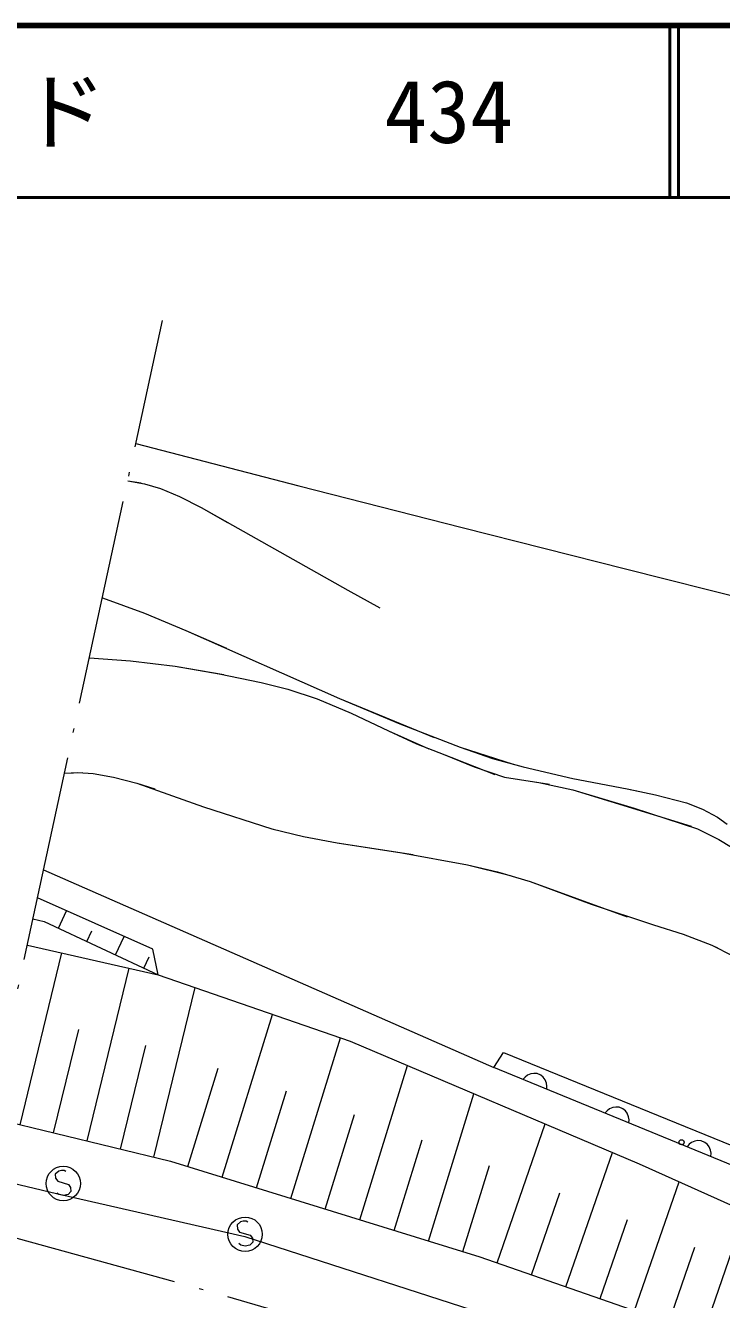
# Model space of a CAD drawing. Units: millimetres, scale not verified. Extents: x 10000 to 170000, y 5000 to 95000.
# Drawn here: x 20067 to 30187, y 76479 to 95000 of the extents above; entities that cross this region are included whole.
import ezdxf
from ezdxf.enums import TextEntityAlignment as Align

# ---------------------------------------------------------------- set-up
doc = ezdxf.new("R2010")
doc.units = ezdxf.units.MM
doc.header["$LTSCALE"] = 250
doc.linetypes.add('LONG_DASHED_DOTTED', pattern=[15.25, 12, -1.5, 0.25, -1.5])
for name, color, linetype, lineweight in [('M-BGD', 7, 'Continuous', 13), ('M-BMK', 2, 'LONG_DASHED_DOTTED', 13), ('M-BMK-LINE', 2, 'LONG_DASHED_DOTTED', 13), ('M-STR-HTXT', 7, 'Continuous', 13), ('M-TTL', 2, 'Continuous', 140), ('M-TTL-LINE', 7, 'Continuous', 50), ('M-TTL-TXT', 7, 'Continuous', 50)]:
    doc.layers.add(name, color=color, linetype=linetype, lineweight=lineweight)
doc.styles.add('ＭＳ ゴシック', font='')
doc.styles.get('ＭＳ ゴシック').set_extended_font_data('MS Gothic')

msp = doc.modelspace()

# ---------------------------------------------------------------- linework, layer by layer
at = {"layer": 'M-BGD'}
for p, q in [((21553, 88381), (21747.2, 88349.2)), ((21553, 88381), (21795.4, 88338.4)), ((21553, 88381), (21795.4, 88338.4)), ((21795.4, 88338.4), (22032.3, 88268.3)), ((21795.4, 88338.4), (22032.3, 88268.3)), ((22032.3, 88268.3), (22308.6, 88154.5)), ((22032.3, 88268.3), (22308.6, 88154.5)), ((22308.6, 88154.5), (22622.9, 87993.3)), ((22308.6, 88154.5), (22622.9, 87993.3)), ((22622.9, 87993.3), (23005.5, 87773.2)), ((22622.9, 87993.3), (24751.6, 86789.4)), ((21185.1, 86679.3), (21796, 86455.6)), ((21185.1, 86679.3), (21796, 86455.6)), ((24751.6, 86789.4), (25216.6, 86534.1)), ((21796, 86455.6), (22399, 86207.1)), ((21796, 86455.6), (22399, 86207.1)), ((22399, 86207.1), (22987.5, 85947.9)), ((22399, 86207.1), (24633.8, 85215.1)), ((20997.1, 85809.3), (21595.6, 85762.5)), ((20997.1, 85809.3), (21595.6, 85762.5)), ((21595.6, 85762.5), (22241.4, 85684.2)), ((21595.6, 85762.5), (22241.4, 85684.2)), ((22241.4, 85684.2), (22952.3, 85564.2)), ((22241.4, 85684.2), (22883.6, 85577.3)), ((22241.4, 85684.2), (22883.6, 85577.3)), ((22883.6, 85577.3), (23492.5, 85450.8)), ((22883.6, 85577.3), (23492.5, 85450.8)), ((23492.5, 85450.8), (23880.2, 85350.2)), ((23492.5, 85450.8), (23880.2, 85350.2)), ((23880.2, 85350.2), (24307.2, 85210.9)), ((23880.2, 85350.2), (24307.2, 85210.9)), ((24307.2, 85210.9), (24800.7, 85002.2)), ((24307.2, 85210.9), (24341.3, 85198.2)), ((24307.2, 85210.9), (24800.7, 85002.2)), ((24307.2, 85210.9), (24800.7, 85002.2)), ((24633.8, 85215.1), (25508.6, 84848)), ((24633.8, 85215.1), (26010.8, 84650.7)), ((24800.7, 85002.2), (25343, 84743.9)), ((24800.7, 85002.2), (25343, 84743.9)), ((24800.7, 85002.2), (25343, 84743.9)), ((25508.6, 84848), (26385, 84507.3)), ((25343, 84743.9), (25931.9, 84483.6)), ((25343, 84743.9), (25752.8, 84557.2)), ((25343, 84743.9), (25752.8, 84557.2)), ((25752.8, 84557.2), (26166.4, 84397.1)), ((25752.8, 84557.2), (26166.4, 84397.1)), ((26385, 84507.3), (27159.8, 84260.7)), ((26385, 84507.3), (26858.6, 84346.4)), ((26166.4, 84397.1), (26591.1, 84222.4)), ((26166.4, 84397.1), (26314.4, 84341)), ((26166.4, 84397.1), (26889.5, 84110.3)), ((26166.4, 84397.1), (26591.1, 84222.4)), ((26858.6, 84346.4), (27303.1, 84221.7)), ((20634, 84129.9), (20828.8, 84140.4)), ((20634, 84129.9), (20828.8, 84140.4)), ((20634, 84129.9), (20899.3, 84139.2)), ((20828.8, 84140.4), (21049.8, 84125.3)), ((20828.8, 84140.4), (21049.8, 84125.3)), ((21049.8, 84125.3), (21345.7, 84074)), ((21049.8, 84125.3), (21345.7, 84074)), ((26591.1, 84222.4), (27033.9, 84073.4)), ((26591.1, 84222.4), (27033.9, 84073.4)), ((27303.1, 84221.7), (28025.8, 84055.5)), ((27303.1, 84221.7), (28025.8, 84055.5)), ((21345.7, 84074), (21684.6, 83984.4)), ((21345.7, 84074), (21684.6, 83984.4)), ((21684.6, 83984.4), (22656.1, 83643.5)), ((21684.6, 83984.4), (21945.7, 83900.9)), ((21684.6, 83984.4), (22656.1, 83643.5)), ((27033.9, 84073.4), (27685.1, 83969)), ((27033.9, 84073.4), (27528.5, 83994.4)), ((27528.5, 83994.4), (28024.9, 83887.4)), ((28025.8, 84055.5), (28815.5, 83901.6)), ((28025.8, 84055.5), (28815.5, 83901.6)), ((28815.5, 83901.6), (29025.6, 83860.3)), ((28815.5, 83901.6), (29228.4, 83818.3)), ((28815.5, 83901.6), (29228.4, 83818.3)), ((28815.5, 83901.6), (29228.4, 83818.3)), ((28024.9, 83887.4), (28626.8, 83705.6)), ((28024.9, 83887.4), (29746, 83361.6)), ((28024.9, 83887.4), (28917.2, 83624.4)), ((29228.4, 83818.3), (29676, 83699.6)), ((29228.4, 83818.3), (29676, 83699.6)), ((29228.4, 83818.3), (29676, 83699.6)), ((22656.1, 83643.5), (23650.7, 83323.7)), ((22656.1, 83643.5), (23650.7, 83323.7)), ((28917.2, 83624.4), (29837, 83322)), ((29676, 83699.6), (29910.2, 83608.6)), ((29676, 83699.6), (29910.2, 83608.6)), ((29676, 83699.6), (29910.2, 83608.6)), ((29910.2, 83608.6), (30126.9, 83491.7)), ((29910.2, 83608.6), (30126.9, 83491.7)), ((29910.2, 83608.6), (30126.9, 83491.7)), ((30126.9, 83491.7), (30268.1, 83388.7)), ((30126.9, 83491.7), (30268.1, 83388.7)), ((30126.9, 83491.7), (30268.1, 83388.7)), ((23650.7, 83323.7), (24108.3, 83210.4)), ((23650.7, 83323.7), (24108.3, 83210.4)), ((23650.7, 83323.7), (23672.8, 83317.9)), ((24108.3, 83210.4), (24599.1, 83117.1)), ((24108.3, 83210.4), (24599.1, 83117.1)), ((29837, 83322), (30148.2, 83164.8)), ((30148.2, 83164.8), (30493.2, 82960.1)), ((24599.1, 83117.1), (25705.6, 82946.2)), ((24599.1, 83117.1), (25540.6, 82972.2)), ((25540.6, 82972.2), (26493.6, 82799.9)), ((26493.6, 82799.9), (27117.7, 82645.4)), ((26493.6, 82799.9), (26931.2, 82696.4)), ((20330.4, 82725.9), (26876.1, 79850)), ((26931.2, 82696.4), (27402.8, 82555.6)), ((27402.8, 82555.6), (28812.8, 82043.8)), ((27402.8, 82555.6), (28293.8, 82227.4)), ((21918.2, 81570.7), (20242.5, 82319.4)), ((20546.5, 81877.2), (20665.1, 82130.6)), ((28293.8, 82227.4), (29197.4, 81925.9)), ((20175.9, 82011.1), (20339.5, 81974)), ((20339.5, 81974), (21995, 81199.1)), ((29197.4, 81925.9), (29628.4, 81792)), ((29197.4, 81925.9), (29628.4, 81792)), ((20960.3, 81683.4), (21033.6, 81839.9)), ((21374.2, 81489.7), (21499.6, 81757.7)), ((29628.4, 81792), (30046.9, 81631.3)), ((29628.4, 81792), (30046.9, 81631.3)), ((19990.6, 79020.3), (20597.7, 81517.7)), ((20094, 81632.5), (21995, 81199.1)), ((21995, 81199.1), (21918.2, 81570.7)), ((30046.9, 81631.3), (30350.4, 81476.6)), ((30046.9, 81631.3), (30130, 81592.7)), ((21788, 81296), (21865.4, 81461.1)), ((20962.4, 78784), (21573, 81295.3)), ((21995, 81199.1), (24788.7, 80234.8)), ((21934.3, 78547.7), (22533.7, 81013.1)), ((22926.9, 78256.8), (23659.1, 80624.7)), ((20476.5, 78902.1), (20841.8, 80404.7)), ((23926.4, 77947.8), (24648.5, 80283.2)), ((24788.7, 80234.8), (28989.9, 78452.2)), ((21448.4, 78665.9), (21814.7, 80172.6)), ((26876.1, 79850), (27016.8, 80072.6)), ((27016.8, 80072.6), (31273.4, 78334.6)), ((22427.1, 78411.4), (22869.5, 79841.8)), ((24925.8, 77638.7), (25619.6, 79882.2)), ((30455.3, 78385), (26876.1, 79850)), ((27330, 79712.9), (27299.1, 79676.9)), ((27365.1, 79739), (27330, 79712.9)), ((27414, 79759.5), (27365.1, 79739)), ((27457.2, 79766.2), (27414, 79759.5)), ((27504.5, 79763), (27457.2, 79766.2)), ((27560.1, 79740.3), (27504.5, 79763)), ((27596, 79709.3), (27560.1, 79740.3)), ((27622.2, 79674.3), (27596, 79709.3)), ((27642.7, 79625.4), (27622.2, 79674.3)), ((23426.6, 78102.3), (23862.9, 79513.3)), ((25925.3, 77329.6), (26587.7, 79471.5)), ((27649.3, 79582.2), (27642.7, 79625.4)), ((27646.2, 79534.8), (27649.3, 79582.2)), ((28607.1, 79271.2), (28558.1, 79250.7)), ((28650.3, 79277.8), (28607.1, 79271.2)), ((28697.6, 79274.6), (28650.3, 79277.8)), ((28753.1, 79251.9), (28697.6, 79274.6)), ((19552.3, 79126.8), (22177.3, 78488.6)), ((24426.1, 77793.2), (24851.8, 79169.9)), ((28523.1, 79224.5), (28492.2, 79188.5)), ((28558.1, 79250.7), (28523.1, 79224.5)), ((28789.1, 79221), (28753.1, 79251.9)), ((28815.3, 79186), (28789.1, 79221)), ((28835.8, 79137.1), (28815.3, 79186)), ((28842.4, 79093.8), (28835.8, 79137.1)), ((28839.2, 79046.5), (28842.4, 79093.8)), ((26924.5, 77011.3), (27624.9, 79031.4)), ((25425.6, 77484.2), (25832.4, 78799.8)), ((29716.2, 78736.2), (29685.3, 78700.2)), ((29751.2, 78762.4), (29716.2, 78736.2)), ((29800.1, 78782.9), (29751.2, 78762.4)), ((29843.4, 78789.5), (29800.1, 78782.9)), ((29890.7, 78786.3), (29843.4, 78789.5)), ((29946.2, 78763.6), (29890.7, 78786.3)), ((29982.2, 78732.6), (29946.2, 78763.6)), ((30008.4, 78697.6), (29982.2, 78732.6)), ((27922.8, 76665.2), (28599.7, 78617.8)), ((30028.9, 78648.7), (30008.4, 78697.6)), ((30035.5, 78605.5), (30028.9, 78648.7)), ((30032.3, 78558.2), (30035.5, 78605.5)), ((20550.7, 78345.5), (20499.7, 78301.9)), ((20589.5, 78355.2), (20550.7, 78345.5)), ((20630.7, 78355.1), (20589.5, 78355.2)), ((20655, 78340.6), (20630.7, 78355.1)), ((22177.3, 78488.6), (26675, 77097.8)), ((26425.1, 77175.1), (26813, 78429.7)), ((28989.9, 78452.2), (37719.1, 74526.5)), ((19371.5, 78290.8), (20516.1, 78021.8)), ((20499.7, 78301.9), (20504.5, 78241.2)), ((20504.5, 78241.2), (20536.1, 78197.6)), ((20536.1, 78197.6), (20691.2, 78153.8)), ((28921.1, 76319.1), (29570.2, 78191.3)), ((20516.1, 78021.8), (23253.8, 77394.1)), ((20552.9, 78005.9), (20526.3, 78030.2)), ((20618.4, 77991.3), (20552.9, 78005.9)), ((20686.3, 78008.3), (20618.4, 77991.3)), ((20727.6, 78049.5), (20686.3, 78008.3)), ((20691.2, 78153.8), (20722.8, 78110.1)), ((20722.8, 78110.1), (20727.6, 78049.5)), ((27423.7, 76838.3), (27836.9, 78030.1)), ((23195.2, 77607.8), (23144.2, 77564.1)), ((23234, 77617.5), (23195.2, 77607.8)), ((23275.2, 77617.4), (23234, 77617.5)), ((23299.5, 77602.9), (23275.2, 77617.4)), ((28422, 76492.2), (28820.7, 77642.2)), ((29919.5, 75973), (30537.6, 77756.2)), ((23144.2, 77564.1), (23149, 77503.5)), ((23149, 77503.5), (23180.5, 77459.8)), ((23180.5, 77459.8), (23335.7, 77416.1)), ((23197.4, 77268.2), (23170.8, 77292.5)), ((23262.9, 77253.6), (23197.4, 77268.2)), ((23253.8, 77394.1), (27187.1, 76126.1)), ((23330.8, 77270.6), (23262.9, 77253.6)), ((23372.1, 77311.8), (23330.8, 77270.6)), ((23335.7, 77416.1), (23367.3, 77372.4)), ((23367.3, 77372.4), (23372.1, 77311.8)), ((29420.3, 76146.1), (29800.5, 77242.7)), ((26675, 77097.8), (30169, 75886.5))]:
    msp.add_line(p, q, dxfattribs=at)
for centre, radius in [((29606.4, 78765.5), 37.5), ((20616.1, 78166), 250), ((23260.6, 77428.3), 250)]:
    msp.add_circle(centre, radius, dxfattribs=at)
at = {"layer": 'M-BMK'}
for p, q in [((19337.7, 77539.1), (23004.5, 76524.8)), ((23004.5, 76524.8), (25153.9, 75896.6))]:
    msp.add_line(p, q, dxfattribs=at)
at = {"layer": 'M-BMK-LINE'}
msp.add_line((19243.7, 77694.7), (22057.4, 90711.5), dxfattribs=at)
at = {"layer": 'M-STR-HTXT'}
for p, q in [((21670.1, 88922.2), (24042.4, 88310)), ((24042.4, 88310), (26415.8, 87702.3)), ((26415.8, 87702.3), (28790.7, 87100.2)), ((28790.7, 87100.2), (31167.3, 86505.2))]:
    msp.add_line(p, q, dxfattribs=at)
at = {"layer": 'M-TTL'}
msp.add_line((170000, 95000), (10000, 95000), dxfattribs=at)
at = {"layer": 'M-TTL-LINE'}
for p, q in [((29437.5, 95000), (29437.5, 92500)), ((29562.5, 95000), (29562.5, 92500)), ((10000, 92500), (170000, 92500))]:
    msp.add_line(p, q, dxfattribs=at)

# ---------------------------------------------------------------- texts
at = {"layer": 'M-TTL-TXT', "style": 'ＭＳ ゴシック'}
for s, p in [('路線コード', (15000, 93750)), ('434', (25285.5, 93750))]:
    msp.add_text(s, height=916.4, dxfattribs=at).set_placement(p, align=Align.MIDDLE_LEFT)

doc.saveas('drawing.dxf')
